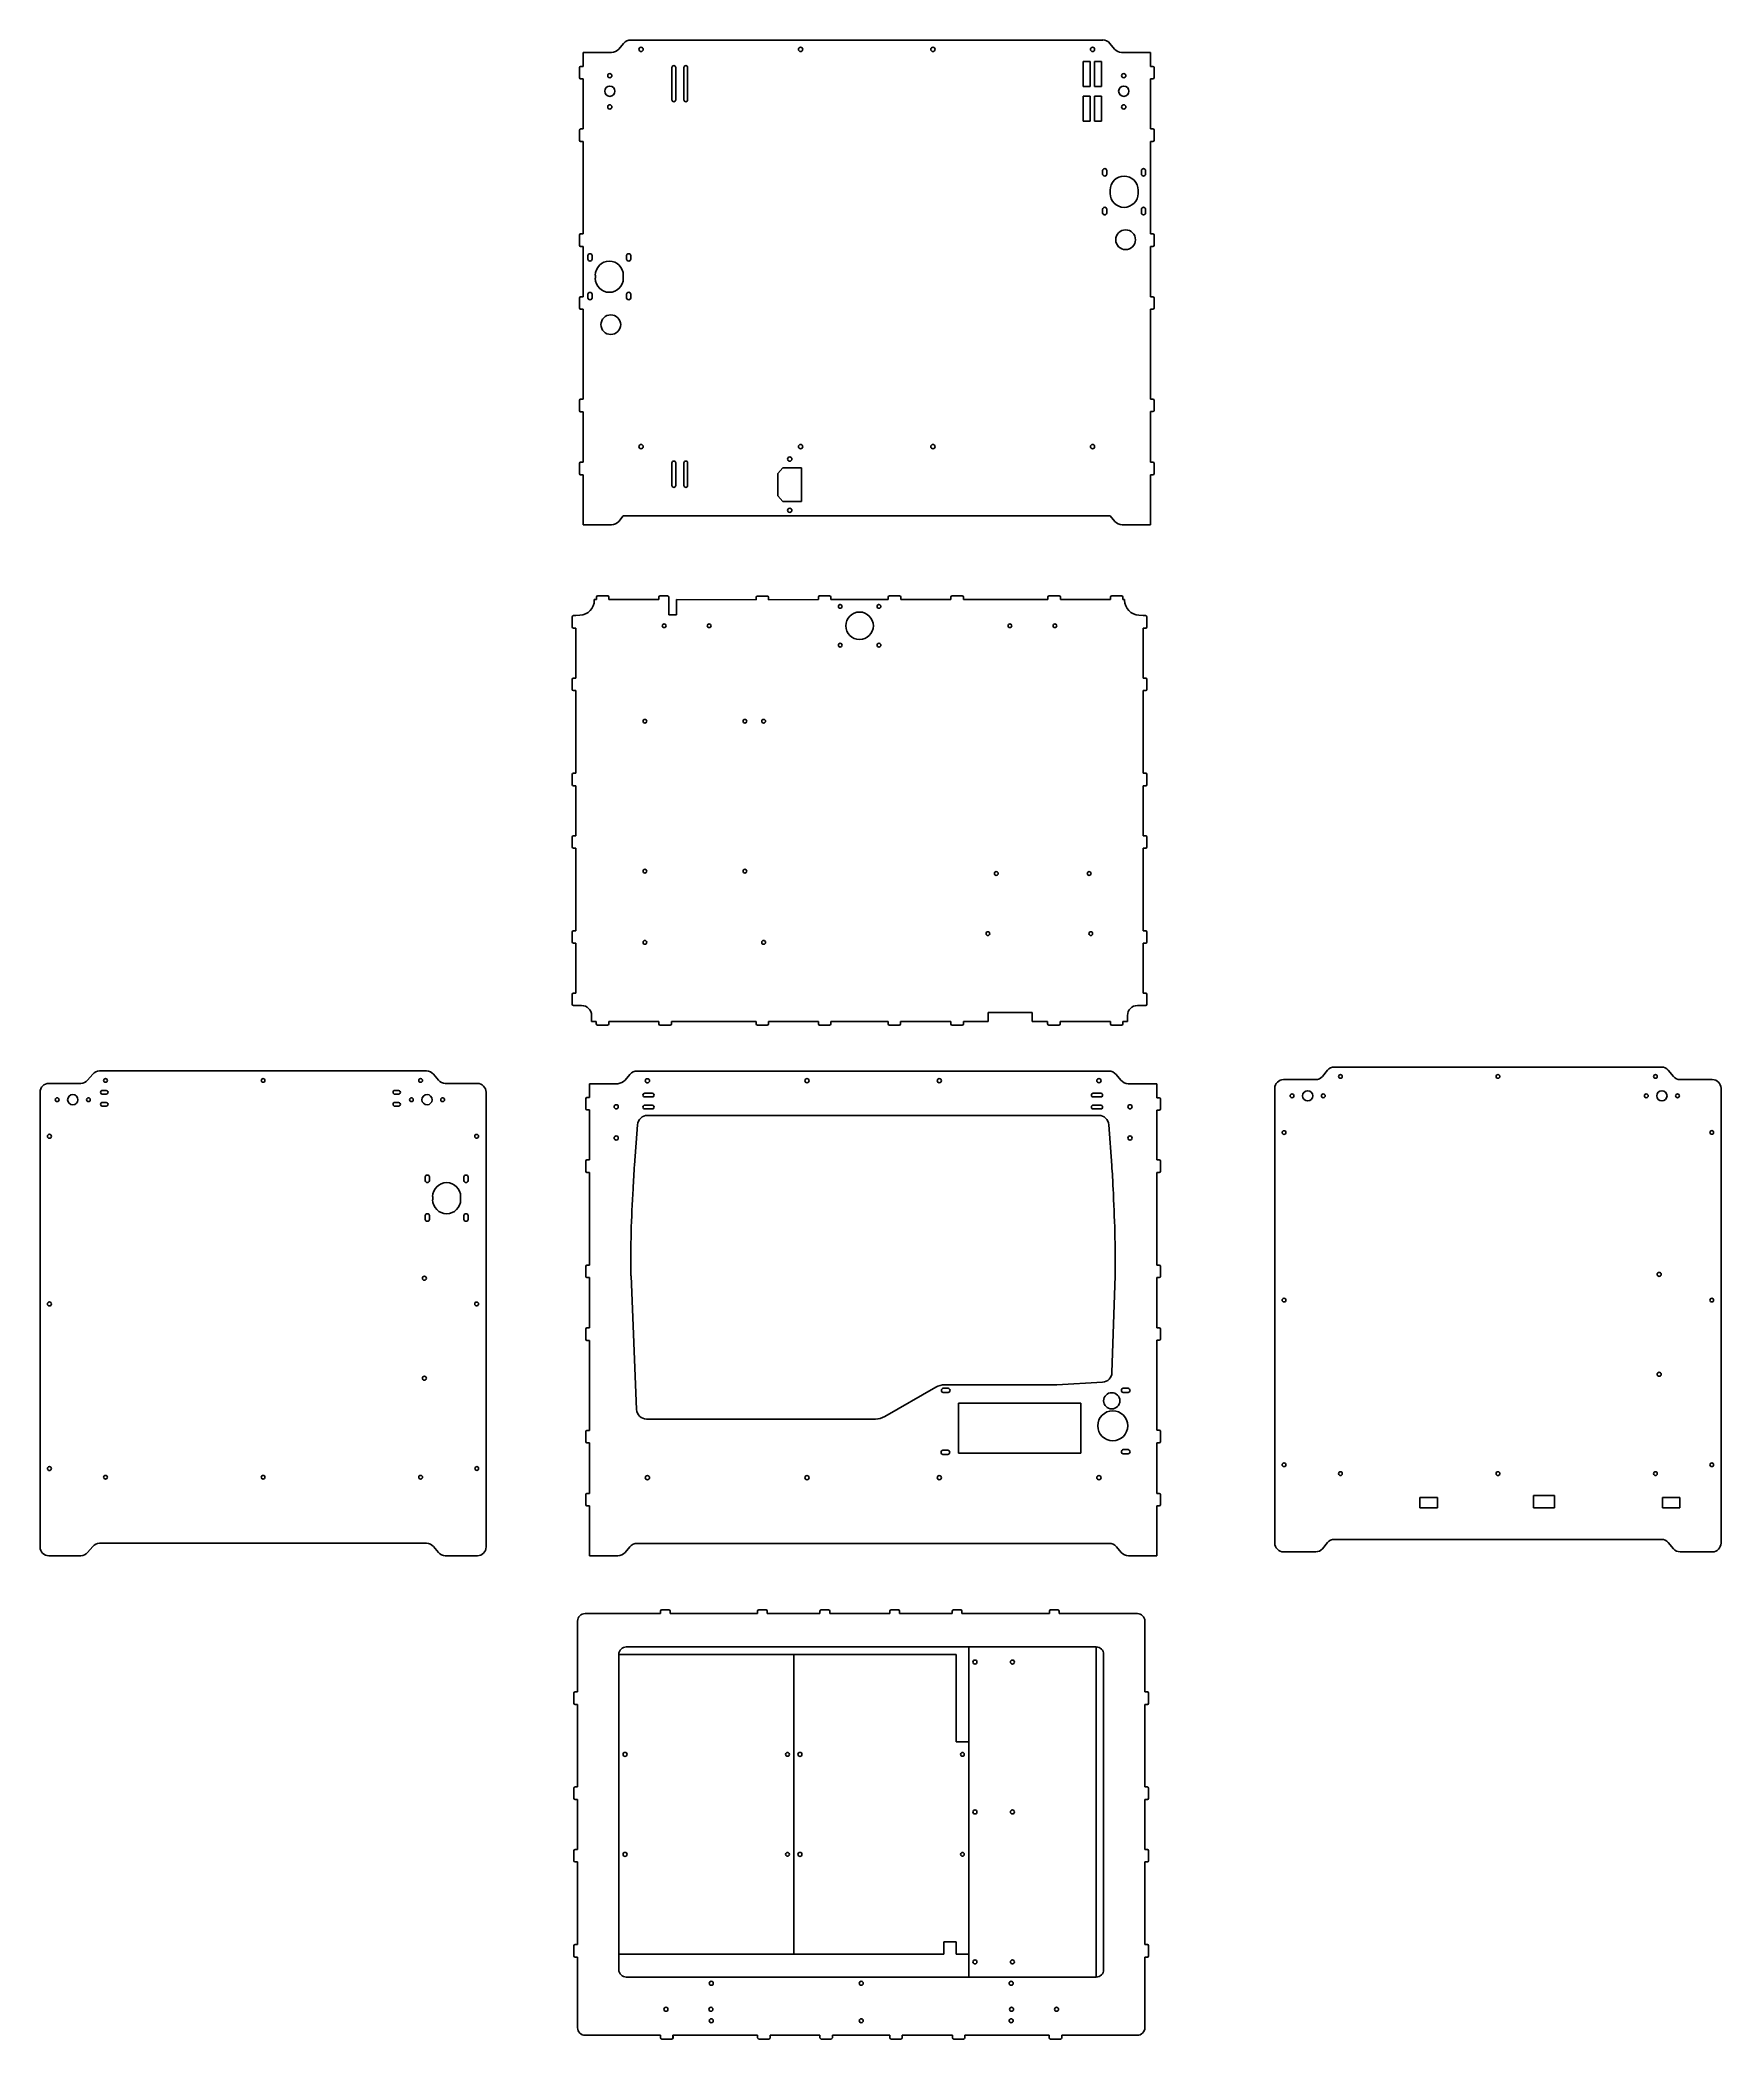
# Model space of a CAD drawing. Header units: millimetres. Extents: x 2082 to 3427, y 324 to 1924.
import ezdxf

# ---------------------------------------------------------------- set-up
doc = ezdxf.new("R2010")
doc.units = ezdxf.units.MM
doc.layers.add('CUTS', color=1, linetype='Continuous')

msp = doc.modelspace()

# ---------------------------------------------------------------- linework, layer by layer
at = {"color": 1}
for p, q in [((2554.8, 1923.5), (2932.5, 1923.5)), ((2516.6, 1902.4), (2516.6, 1913.5)), ((2539.3, 1913.5), (2516.6, 1913.5)), ((2947.6, 1913.6), (2970.6, 1913.6)), ((2970.6, 1913.6), (2970.6, 1902.4)), ((2516.6, 1852.3), (2516.6, 1892.4)), ((2970.6, 1892.4), (2970.6, 1852.4)), ((2516.6, 1842.3), (2516.6, 1768.3)), ((2970.6, 1842.4), (2970.6, 1768.3)), ((2938.5, 1803.3), (2938.5, 1800.8)), ((2960.8, 1803.3), (2960.8, 1800.8)), ((2516.6, 1718), (2516.6, 1758.3)), ((2970.6, 1758.3), (2970.6, 1718)), ((2526.5, 1735.3), (2526.5, 1732.8)), ((2548.8, 1735.3), (2548.8, 1732.8)), ((2516.6, 1636), (2516.6, 1708.1)), ((2970.6, 1708.1), (2970.6, 1636.1)), ((2516.6, 1585.6), (2516.6, 1626)), ((2970.6, 1626.1), (2970.6, 1585.6)), ((2516.6, 1575.6), (2516.6, 1535.5)), ((2970.6, 1575.6), (2970.6, 1535.5)), ((2938.4, 1542.8), (2548.7, 1542.8)), ((2539.3, 1535.5), (2516.6, 1535.5)), ((2948, 1535.5), (2970.6, 1535.5)), ((2704.9, 1475.6), (2665.1, 1475.5)), ((2811, 1475.6), (2770.8, 1475.6)), ((2510.9, 1150.8), (2515.4, 1150.8)), ((2704.9, 1138), (2665, 1138.1)), ((2554.1, 1095.5), (2550.2, 1091)), ((3077.2, 1091.5), (3102.9, 1091.5)), ((3379.7, 1101.5), (3117.8, 1101.5)), ((3394.6, 1091.5), (3420.3, 1091.5)), ((2521.7, 1017.2), (2521.7, 943)), ((2396.3, 997.8), (2396.3, 995.3)), ((2418.6, 997.8), (2418.6, 995.3)), ((2521.7, 933), (2521.7, 892.7)), ((2975.7, 933), (2975.7, 892.7)), ((2521.7, 882.7), (2521.7, 810.7)), ((3186.3, 748.6), (3186.3, 757.1)), ((3186.3, 757.1), (3200.3, 757.1)), ((3200.3, 757.1), (3200.3, 748.6)), ((3380.4, 748.6), (3380.4, 757.1)), ((3380.4, 757.1), (3394.4, 757.1)), ((3394.4, 757.1), (3394.4, 748.6)), ((3200.3, 748.6), (3186.3, 748.6)), ((3394.4, 748.6), (3380.4, 748.6)), ((2391.4, 720.4), (2129.6, 720.4)), ((2937.6, 720.2), (2559.9, 720.2)), ((3117.8, 723.5), (3379.7, 723.5)), ((2544.4, 710.2), (2521.7, 710.2)), ((2953.1, 710.2), (2975.7, 710.2)), ((3077.2, 713.5), (3102.9, 713.5)), ((3394.6, 713.5), (3420.3, 713.5))]:
    msp.add_line(p, q, dxfattribs=at)
for centre in [(2538, 1882.5), (2949.3, 1882.5), (2108.2, 1075.4), (2391.7, 1075.4), (3096.5, 1078.5), (3380, 1078.5)]:
    msp.add_circle(centre, 4.1, dxfattribs=at)
for centre, radius, start, end in [((2515.4, 1142.8), 8, 0, 90), ((2131.9, 1081.3), 1.5, 90.102, 269.898), ((2131.9, 1071.7), 1.5, 90.102, 269.898), ((2134.9, 1081.3), 1.5, 269.8917, 90.1083), ((2134.9, 1071.7), 1.5, 269.8917, 90.1083), ((2366, 1081.3), 1.5, 90.102, 269.898), ((2366, 1071.7), 1.5, 90.102, 269.898), ((2369, 1081.3), 1.5, 269.8917, 90.1083), ((2369, 1071.7), 1.5, 269.8917, 90.1083), ((2566, 1079.1), 1.5, 90.102, 269.898), ((2572, 1079.1), 1.5, 269.8917, 90.1083), ((2924.9, 1079.1), 1.5, 90.102, 269.898), ((2930.9, 1079.1), 1.5, 269.8917, 90.1083), ((2566, 1069.5), 1.5, 90.102, 269.898), ((2572, 1069.5), 1.5, 269.8917, 90.1083), ((2924.9, 1069.5), 1.5, 90.102, 269.898), ((2930.9, 1069.5), 1.5, 269.8917, 90.1083)]:
    msp.add_arc(centre, radius, start, end, dxfattribs=at)
at = {"layer": 'CUTS', "color": 1}
for p, q in [((2916.7, 1906.4), (2922.3, 1906.4)), ((2916.7, 1906.4), (2916.7, 1886.4)), ((2922.3, 1906.4), (2922.3, 1886.4)), ((2925.9, 1906.4), (2931.5, 1906.4)), ((2925.9, 1906.4), (2925.9, 1886.4)), ((2931.5, 1906.4), (2931.5, 1886.4)), ((2513.6, 1901.4), (2513.6, 1893.4)), ((2516.6, 1902.4), (2514.6, 1902.4)), ((2514.6, 1892.4), (2516.6, 1892.4)), ((2972.6, 1902.4), (2970.6, 1902.4)), ((2970.6, 1892.4), (2972.6, 1892.4)), ((2973.6, 1893.4), (2973.6, 1901.4)), ((2916.7, 1886.4), (2922.3, 1886.4)), ((2916.7, 1878.6), (2922.3, 1878.6)), ((2916.7, 1878.6), (2916.7, 1858.6)), ((2922.3, 1878.6), (2922.3, 1858.6)), ((2925.9, 1886.4), (2931.5, 1886.4)), ((2925.9, 1878.6), (2925.9, 1858.6)), ((2925.9, 1878.6), (2931.5, 1878.6)), ((2931.5, 1878.6), (2931.5, 1858.6)), ((2916.7, 1858.6), (2922.3, 1858.6)), ((2925.9, 1858.6), (2931.5, 1858.6)), ((2513.6, 1851.3), (2513.6, 1843.3)), ((2516.6, 1852.3), (2514.6, 1852.3)), ((2514.6, 1842.3), (2516.6, 1842.3)), ((2972.6, 1852.4), (2970.6, 1852.4)), ((2970.6, 1842.4), (2972.6, 1842.4)), ((2973.6, 1843.4), (2973.6, 1851.4)), ((2513.6, 1767.3), (2513.6, 1759.3)), ((2516.6, 1768.3), (2514.6, 1768.3)), ((2972.6, 1768.3), (2970.6, 1768.3)), ((2973.6, 1759.3), (2973.6, 1767.3)), ((2514.6, 1758.3), (2516.6, 1758.3)), ((2970.6, 1758.3), (2972.6, 1758.3)), ((2513.6, 1717), (2513.6, 1709.1)), ((2516.6, 1718), (2514.6, 1718)), ((2972.6, 1718), (2970.6, 1718)), ((2973.6, 1709.1), (2973.6, 1717)), ((2514.6, 1708.1), (2516.6, 1708.1)), ((2970.6, 1708.1), (2972.6, 1708.1)), ((2513.6, 1635), (2513.6, 1627)), ((2516.6, 1636), (2514.6, 1636)), ((2972.6, 1636.1), (2970.6, 1636.1)), ((2973.6, 1627.1), (2973.6, 1635.1)), ((2514.6, 1626), (2516.6, 1626)), ((2970.6, 1626.1), (2972.6, 1626.1)), ((2513.6, 1584.6), (2513.6, 1576.6)), ((2516.6, 1585.6), (2514.6, 1585.6)), ((2972.6, 1585.6), (2970.6, 1585.6)), ((2973.6, 1576.6), (2973.6, 1584.6)), ((2514.6, 1575.6), (2516.6, 1575.6)), ((2676.5, 1581.1), (2672.5, 1576.6)), ((2672.5, 1558.6), (2672.5, 1576.6)), ((2691.5, 1581.1), (2676.5, 1581.1)), ((2691.5, 1581.1), (2691.5, 1554.1)), ((2970.6, 1575.6), (2972.6, 1575.6)), ((2676.5, 1554.1), (2672.5, 1558.6)), ((2691.5, 1554.1), (2676.5, 1554.1)), ((2527.3, 1475.6), (2525.6, 1475.6)), ((2525.6, 1475.6), (2525.6, 1475.1)), ((2527.3, 1477.6), (2527.3, 1475.6)), ((2536.3, 1478.6), (2528.3, 1478.6)), ((2537.3, 1475.6), (2537.3, 1477.6)), ((2537.3, 1475.6), (2577.3, 1475.6)), ((2577.3, 1477.6), (2577.3, 1475.6)), ((2584.2, 1478.6), (2578.3, 1478.6)), ((2585.1, 1475.6), (2585.1, 1477.6)), ((2585.1, 1475.6), (2585.1, 1463.5)), ((2591.4, 1463.5), (2591.4, 1475.6)), ((2591.4, 1475.6), (2655.1, 1475.5)), ((2655.1, 1477.5), (2655.1, 1475.5)), ((2664.1, 1478.5), (2656.1, 1478.5)), ((2665.1, 1475.5), (2665.1, 1477.5)), ((2704.9, 1477.6), (2704.9, 1475.6)), ((2713.9, 1478.6), (2705.9, 1478.6)), ((2714.9, 1475.6), (2714.9, 1477.6)), ((2714.9, 1475.6), (2760.8, 1475.6)), ((2760.8, 1477.6), (2760.8, 1475.6)), ((2769.8, 1478.6), (2761.8, 1478.6)), ((2770.8, 1475.6), (2770.8, 1477.6)), ((2811, 1477.6), (2811, 1475.6)), ((2820, 1478.6), (2812, 1478.6)), ((2821, 1475.6), (2821, 1477.6)), ((2821, 1475.6), (2888.6, 1475.6)), ((2888.6, 1477.6), (2888.6, 1475.6)), ((2897.6, 1478.6), (2889.6, 1478.6)), ((2898.6, 1475.6), (2898.6, 1477.6)), ((2898.6, 1475.6), (2938.7, 1475.6)), ((2938.7, 1477.6), (2938.7, 1475.6)), ((2947.6, 1478.6), (2939.7, 1478.6)), ((2948.6, 1475.6), (2948.6, 1477.6)), ((2948.6, 1475.6), (2950, 1475.6)), ((2950, 1475.1), (2950, 1475.6)), ((2507.9, 1461.8), (2507.9, 1453.8)), ((2510.9, 1462.8), (2508.9, 1462.8)), ((2510.9, 1462.8), (2514.1, 1463.1)), ((2585.1, 1463.5), (2591.4, 1463.5)), ((2964.9, 1462.8), (2961.5, 1463.1)), ((2966.9, 1462.8), (2964.9, 1462.8)), ((2967.9, 1453.8), (2967.9, 1461.8)), ((2508.9, 1452.8), (2510.9, 1452.8)), ((2510.9, 1412.8), (2510.9, 1452.8)), ((2964.9, 1452.8), (2966.9, 1452.8)), ((2964.9, 1452.8), (2964.9, 1412.8)), ((2507.9, 1411.8), (2507.9, 1403.8)), ((2510.9, 1412.8), (2508.9, 1412.8)), ((2966.9, 1412.8), (2964.9, 1412.8)), ((2967.9, 1403.8), (2967.9, 1411.8)), ((2508.9, 1402.8), (2510.9, 1402.8)), ((2510.9, 1336.7), (2510.9, 1402.8)), ((2964.9, 1402.8), (2966.9, 1402.8)), ((2964.9, 1336.7), (2964.9, 1402.8)), ((2507.9, 1335.7), (2507.9, 1327.7)), ((2510.9, 1336.7), (2508.9, 1336.7)), ((2966.9, 1336.7), (2964.9, 1336.7)), ((2967.9, 1327.7), (2967.9, 1335.7)), ((2508.9, 1326.7), (2510.9, 1326.7)), ((2510.9, 1286.7), (2510.9, 1326.7)), ((2964.9, 1326.7), (2966.9, 1326.7)), ((2964.9, 1286.7), (2964.9, 1326.7)), ((2507.9, 1285.7), (2507.9, 1277.7)), ((2510.9, 1286.7), (2508.9, 1286.7)), ((2966.9, 1286.7), (2964.9, 1286.7)), ((2967.9, 1277.7), (2967.9, 1285.7)), ((2508.9, 1276.7), (2510.9, 1276.7)), ((2510.9, 1210.6), (2510.9, 1276.7)), ((2964.9, 1276.7), (2966.9, 1276.7)), ((2964.9, 1276.7), (2964.9, 1210.6)), ((2507.9, 1209.6), (2507.9, 1201.7)), ((2510.9, 1210.6), (2508.9, 1210.6)), ((2508.9, 1200.7), (2510.9, 1200.7)), ((2510.9, 1160.7), (2510.9, 1200.7)), ((2966.9, 1210.6), (2964.9, 1210.6)), ((2964.9, 1200.6), (2966.9, 1200.6)), ((2964.9, 1160.7), (2964.9, 1200.6)), ((2967.9, 1201.6), (2967.9, 1209.6)), ((2507.9, 1159.7), (2507.9, 1151.8)), ((2510.9, 1160.7), (2508.9, 1160.7)), ((2966.9, 1160.7), (2964.9, 1160.7)), ((2967.9, 1151.8), (2967.9, 1159.7)), ((2508.9, 1150.8), (2510.9, 1150.8)), ((2523.4, 1138), (2523.4, 1142.8)), ((2527.2, 1138), (2523.4, 1138)), ((2527.2, 1138), (2527.2, 1136)), ((2537.2, 1136), (2537.2, 1138)), ((2537.2, 1138), (2577.3, 1138)), ((2577.3, 1138), (2577.3, 1136)), ((2587.3, 1138), (2655.1, 1138.1)), ((2587.3, 1136), (2587.3, 1138)), ((2655.1, 1138.1), (2655.1, 1136.1)), ((2665, 1136.1), (2665, 1138.1)), ((2704.9, 1138), (2704.9, 1136)), ((2714.9, 1136), (2714.9, 1138)), ((2714.9, 1138), (2760.8, 1138)), ((2760.8, 1138), (2760.8, 1136)), ((2770.7, 1136), (2770.7, 1138)), ((2770.7, 1138), (2811, 1138)), ((2811, 1138), (2811, 1136)), ((2821, 1138), (2840.9, 1138.1)), ((2821, 1136), (2821, 1138)), ((2840.9, 1138.1), (2840.9, 1145.1)), ((2840.9, 1145.1), (2875.9, 1145.1)), ((2875.9, 1145.1), (2875.9, 1138)), ((2875.9, 1138), (2888.4, 1138)), ((2888.4, 1138), (2888.4, 1136)), ((2898.4, 1136), (2898.4, 1138)), ((2898.4, 1138), (2938.7, 1138)), ((2938.7, 1138), (2938.7, 1136)), ((2948.6, 1138), (2952.3, 1138.1)), ((2948.6, 1136), (2948.6, 1138)), ((2952.3, 1142.8), (2952.3, 1138.1)), ((2964.9, 1150.8), (2960.3, 1150.8)), ((2964.9, 1150.8), (2966.9, 1150.8)), ((2528.2, 1135), (2536.2, 1135)), ((2578.3, 1135), (2586.3, 1135)), ((2656.1, 1135.1), (2664, 1135.1)), ((2705.9, 1135), (2713.9, 1135)), ((2761.8, 1135), (2769.7, 1135)), ((2812, 1135), (2820, 1135)), ((2889.4, 1135), (2897.4, 1135)), ((2939.7, 1135), (2947.6, 1135)), ((2114.7, 1088.4), (2089, 1088.4)), ((2124.2, 1095.9), (2120, 1090.9)), ((2391.4, 1098.4), (2129.6, 1098.4)), ((2401, 1090.9), (2396.8, 1095.9)), ((2432, 1088.4), (2406.3, 1088.4)), ((2521.7, 1088.2), (2544.4, 1088.2)), ((2521.7, 1088.2), (2521.7, 1077.1)), ((2952.9, 1088.2), (2975.7, 1088.2)), ((2975.7, 1088.2), (2975.7, 1077)), ((3112.5, 1099), (3108.3, 1094)), ((3389.2, 1094), (3385, 1099)), ((2082, 1081.4), (2082, 717.4)), ((2439, 717.4), (2439, 1081.4)), ((2518.7, 1076.1), (2518.7, 1068.2)), ((2521.7, 1077.1), (2519.7, 1077.1)), ((2977.7, 1077), (2975.7, 1077)), ((2978.7, 1068), (2978.7, 1076)), ((3070.2, 1084.5), (3070.2, 720.5)), ((3427.3, 720.5), (3427.3, 1084.5)), ((2519.7, 1067.2), (2521.7, 1067.2)), ((2521.7, 1067.2), (2521.7, 1027.2)), ((2975.7, 1067), (2977.7, 1067)), ((2975.7, 1067), (2975.7, 1027.2)), ((2518.7, 1026.2), (2518.7, 1018.2)), ((2521.7, 1027.2), (2519.7, 1027.2)), ((2977.7, 1027.2), (2975.7, 1027.2)), ((2978.7, 1018.2), (2978.7, 1026.2)), ((2519.7, 1017.2), (2521.7, 1017.2)), ((2975.7, 1017.2), (2977.7, 1017.2)), ((2975.7, 1017.2), (2975.7, 943)), ((2518.7, 942), (2518.7, 934)), ((2521.7, 943), (2519.7, 943)), ((2519.7, 933), (2521.7, 933)), ((2555, 934.4), (2559.4, 827.5)), ((2942.5, 934.4), (2939.9, 857.1)), ((2977.7, 943), (2975.7, 943)), ((2975.7, 933), (2977.7, 933)), ((2978.7, 934), (2978.7, 942)), ((2518.7, 891.7), (2518.7, 883.7)), ((2521.7, 892.7), (2519.7, 892.7)), ((2519.7, 882.7), (2521.7, 882.7)), ((2977.7, 892.7), (2975.7, 892.7)), ((2975.7, 882.8), (2977.7, 882.8)), ((2975.7, 882.8), (2975.7, 810.8)), ((2978.7, 883.8), (2978.7, 891.7)), ((2932.4, 849.4), (2895.7, 847.2)), ((2758.1, 821.8), (2798.9, 845.2)), ((2804.9, 844.4), (2808.8, 844.4)), ((2804.9, 841), (2808.8, 841)), ((2806.3, 847.2), (2895.7, 847.2)), ((2817, 832.6), (2915, 832.6)), ((2817, 792.6), (2817, 832.6)), ((2915, 832.6), (2915, 792.6)), ((2948.9, 844.4), (2952.8, 844.4)), ((2948.9, 841), (2952.8, 841)), ((2567.4, 819.8), (2750.6, 819.8)), ((2518.7, 809.7), (2518.7, 801.7)), ((2521.7, 810.7), (2519.7, 810.7)), ((2519.7, 800.7), (2521.7, 800.7)), ((2521.7, 800.7), (2521.7, 760.3)), ((2977.7, 810.8), (2975.7, 810.8)), ((2975.7, 800.8), (2977.7, 800.8)), ((2975.7, 800.8), (2975.7, 760.3)), ((2978.7, 801.8), (2978.7, 809.8)), ((2804.6, 794.9), (2808.5, 794.9)), ((2804.6, 791.5), (2808.5, 791.5)), ((2915, 792.6), (2817, 792.6)), ((2948.8, 795.3), (2952.8, 795.3)), ((2948.8, 791.9), (2952.8, 791.9)), ((2518.7, 759.3), (2518.7, 751.3)), ((2521.7, 760.3), (2519.7, 760.3)), ((2977.7, 760.3), (2975.7, 760.3)), ((2978.7, 751.3), (2978.7, 759.3)), ((3294.1, 758.6), (3277.1, 758.6)), ((3277.1, 758.6), (3277.1, 748.6)), ((3294.1, 748.6), (3294.1, 758.6)), ((2519.7, 750.3), (2521.7, 750.3)), ((2521.7, 750.3), (2521.7, 710.2)), ((2975.7, 750.3), (2977.7, 750.3)), ((2975.7, 750.3), (2975.7, 710.2)), ((3277.1, 748.6), (3294.1, 748.6)), ((3108.3, 716), (3112.5, 721)), ((3385, 721), (3389.2, 716)), ((2089, 710.4), (2114.7, 710.4)), ((2120, 712.9), (2124.2, 717.9)), ((2396.8, 717.9), (2401, 712.9)), ((2406.3, 710.4), (2432, 710.4)), ((2545.2, 506.1), (2545.2, 513.3)), ((2545.2, 506.1), (2545.2, 513.3))]:
    msp.add_line(p, q, dxfattribs=at)
at = {"layer": 'CUTS'}
for p, q in [((2512.2, 658.1), (2512.2, 601.4)), ((2578.5, 664.1), (2518.2, 664.1)), ((2578.5, 666.1), (2578.5, 664.1)), ((2585.5, 667.1), (2579.5, 667.1)), ((2586.3, 664.1), (2586.3, 666.1)), ((2586.3, 664.1), (2656.2, 664.1)), ((2656.2, 666.1), (2656.2, 664.1)), ((2663.2, 667.1), (2657.2, 667.1)), ((2664, 664.1), (2664, 666.1)), ((2664, 664.1), (2706.2, 664.1)), ((2706.2, 666.1), (2706.2, 664.1)), ((2713.1, 667.1), (2707.2, 667.1)), ((2714, 664.1), (2714, 666.1)), ((2714, 664.1), (2762.1, 664.1)), ((2762.1, 666.1), (2762.1, 664.1)), ((2769, 667.1), (2763.1, 667.1)), ((2769.9, 664.1), (2769.9, 666.1)), ((2769.9, 664.1), (2812.1, 664.1)), ((2812.1, 666.1), (2812.1, 664.1)), ((2819, 667.1), (2813.1, 667.1)), ((2819.8, 664.1), (2819.8, 666.1)), ((2819.8, 664.1), (2889.8, 664.1)), ((2889.8, 666.1), (2889.8, 664.1)), ((2896.7, 667.1), (2890.8, 667.1)), ((2897.5, 664.1), (2897.5, 666.1)), ((2897.5, 664.1), (2960.2, 664.1)), ((2966.2, 601.4), (2966.2, 658.1)), ((2545.2, 631.4), (2545.2, 379.2)), ((2545.2, 631.4), (2685.2, 631.4)), ((2551.2, 637.4), (2927.2, 637.4)), ((2685.2, 631.4), (2815.2, 631.4)), ((2685.2, 631.4), (2685.2, 391.4)), ((2815.2, 561.4), (2815.2, 631.4)), ((2825.2, 637.4), (2825.2, 373.2)), ((2927.2, 637.4), (2927.2, 373.2)), ((2933.2, 631.4), (2933.2, 379.2)), ((2509.2, 600.4), (2509.2, 592.4)), ((2512.2, 601.4), (2510.2, 601.4)), ((2968.2, 601.4), (2966.2, 601.4)), ((2969.2, 592.4), (2969.2, 600.4)), ((2510.2, 591.4), (2512.2, 591.4)), ((2512.2, 591.4), (2512.2, 525.3)), ((2966.2, 591.4), (2968.2, 591.4)), ((2966.2, 525.3), (2966.2, 591.4)), ((2825.2, 561.4), (2815.2, 561.4)), ((2509.2, 524.3), (2509.2, 516.3)), ((2512.2, 525.3), (2510.2, 525.3)), ((2510.2, 515.3), (2512.2, 515.3)), ((2512.2, 515.3), (2512.2, 475.3)), ((2968.2, 525.3), (2966.2, 525.3)), ((2966.2, 515.3), (2968.2, 515.3)), ((2966.2, 475.3), (2966.2, 515.3)), ((2969.2, 516.3), (2969.2, 524.3)), ((2509.2, 474.3), (2509.2, 466.3)), ((2512.2, 475.3), (2510.2, 475.3)), ((2510.2, 465.3), (2512.2, 465.3)), ((2512.2, 465.3), (2512.2, 399.2)), ((2968.2, 475.3), (2966.2, 475.3)), ((2966.2, 465.3), (2968.2, 465.3)), ((2966.2, 399.2), (2966.2, 465.3)), ((2969.2, 466.3), (2969.2, 474.3)), ((2815.2, 401.4), (2805.2, 401.4)), ((2805.2, 401.4), (2805.2, 391.4)), ((2815.2, 391.4), (2815.2, 401.4)), ((2509.2, 398.2), (2509.2, 390.2)), ((2512.2, 399.2), (2510.2, 399.2)), ((2510.2, 389.2), (2512.2, 389.2)), ((2512.2, 389.2), (2512.2, 332.6)), ((2685.2, 391.4), (2545.2, 391.4)), ((2805.2, 391.4), (2685.2, 391.4)), ((2815.2, 391.4), (2825.2, 391.4)), ((2968.2, 399.2), (2966.2, 399.2)), ((2966.2, 389.2), (2968.2, 389.2)), ((2966.2, 389.2), (2966.2, 332.6)), ((2969.2, 390.2), (2969.2, 398.2)), ((2551.2, 373.2), (2927.2, 373.2)), ((2578.5, 326.6), (2518.2, 326.6)), ((2578.5, 326.6), (2578.5, 324.6)), ((2578.6, 326.6), (2578.6, 324.6)), ((2579.5, 323.6), (2587.5, 323.6)), ((2579.6, 323.6), (2587.6, 323.6)), ((2588.5, 324.6), (2588.5, 326.6)), ((2588.5, 326.6), (2656.3, 326.6)), ((2588.6, 324.6), (2588.6, 326.6)), ((2656.3, 326.6), (2656.3, 324.6)), ((2657.3, 323.6), (2665.3, 323.6)), ((2666.3, 324.6), (2666.3, 326.6)), ((2666.3, 326.6), (2706.2, 326.6)), ((2706.2, 326.6), (2706.2, 324.6)), ((2707.2, 323.6), (2715.1, 323.6)), ((2716.1, 324.6), (2716.1, 326.6)), ((2716.1, 326.6), (2762.1, 326.6)), ((2762.1, 326.6), (2762.1, 324.6)), ((2763.1, 323.6), (2771, 323.6)), ((2772, 324.6), (2772, 326.6)), ((2772, 326.6), (2812.2, 326.6)), ((2812.2, 326.6), (2812.2, 324.6)), ((2813.2, 323.6), (2821.1, 323.6)), ((2822.1, 324.6), (2822.1, 326.6)), ((2822.1, 326.6), (2889.7, 326.6)), ((2889.7, 326.6), (2889.7, 324.6)), ((2890.7, 323.6), (2898.7, 323.6)), ((2899.7, 324.6), (2899.7, 326.6)), ((2899.7, 326.6), (2960.2, 326.6))]:
    msp.add_line(p, q, dxfattribs=at)
at = {"layer": 'CUTS', "color": 1}
for points in [[(2549, 1920.8), (2545.2, 1916.3)], [(2942, 1916.2), (2938.1, 1920.8)], [(2587.7, 1901.6), (2587.7, 1875.6)], [(2590.7, 1875.6), (2590.7, 1901.6), (2590.7, 1901.6)], [(2597.3, 1901.6), (2597.3, 1875.6)], [(2600.3, 1875.6), (2600.3, 1901.6), (2600.3, 1901.6)], [(2932.4, 1816.1), (2932.4, 1819.1)], [(2935.8, 1819.1), (2935.8, 1816.1), (2935.8, 1816.1)], [(2963.4, 1816.1), (2963.4, 1819.1)], [(2966.8, 1819.1), (2966.8, 1816.1), (2966.8, 1816.1)], [(2932.4, 1785.1), (2932.4, 1788.1)], [(2935.8, 1788.1), (2935.8, 1785.1), (2935.8, 1785.1)], [(2963.4, 1785.1), (2963.4, 1788.1)], [(2966.8, 1788.1), (2966.8, 1785.1), (2966.8, 1785.1)], [(2520.4, 1748), (2520.4, 1751.1)], [(2523.8, 1751.1), (2523.8, 1748), (2523.8, 1748)], [(2551.4, 1748), (2551.4, 1751.1)], [(2554.8, 1751.1), (2554.8, 1748), (2554.8, 1748)], [(2520.4, 1717), (2520.4, 1720.1)], [(2523.8, 1720.1), (2523.8, 1717), (2523.8, 1717)], [(2551.4, 1717), (2551.4, 1720.1)], [(2554.8, 1720.1), (2554.8, 1717), (2554.8, 1717)], [(2587.7, 1585), (2587.7, 1567)], [(2590.7, 1567), (2590.7, 1585), (2590.7, 1585)], [(2597.3, 1585), (2597.3, 1567)], [(2600.3, 1567), (2600.3, 1585), (2600.3, 1585)], [(2545.1, 1538.2), (2548.7, 1542.8)], [(2938.4, 1542.8), (2942.2, 1538.2)], [(2937.4, 1098.2), (2559.9, 1098.2)], [(2947.1, 1091), (2943.2, 1095.5)], [(2134.9, 1082.8), (2131.9, 1082.8)], [(2131.9, 1079.8), (2134.9, 1079.8), (2134.9, 1079.8)], [(2134.9, 1073.2), (2131.9, 1073.2)], [(2369, 1082.8), (2366, 1082.8)], [(2366, 1079.8), (2369, 1079.8), (2369, 1079.8)], [(2369, 1073.2), (2366, 1073.2)], [(2572, 1080.6), (2566, 1080.6)], [(2566, 1077.6), (2572, 1077.6), (2572, 1077.6)], [(2930.9, 1080.6), (2924.9, 1080.6)], [(2924.9, 1077.6), (2930.9, 1077.6), (2930.9, 1077.6)], [(2131.9, 1070.2), (2134.9, 1070.2), (2134.9, 1070.2)], [(2366, 1070.2), (2369, 1070.2), (2369, 1070.2)], [(2572, 1071), (2566, 1071)], [(2566, 1068), (2572, 1068), (2572, 1068)], [(2930.9, 1071), (2924.9, 1071)], [(2924.9, 1068), (2930.9, 1068), (2930.9, 1068)], [(2390.2, 1010.6), (2390.2, 1013.6)], [(2393.6, 1013.6), (2393.6, 1010.6), (2393.6, 1010.6)], [(2421.2, 1010.6), (2421.2, 1013.6)], [(2424.6, 1013.6), (2424.6, 1010.6), (2424.6, 1010.6)], [(2390.2, 979.6), (2390.2, 982.6)], [(2393.6, 982.6), (2393.6, 979.6), (2393.6, 979.6)], [(2421.2, 979.6), (2421.2, 982.6)], [(2424.6, 982.6), (2424.6, 979.6), (2424.6, 979.6)], [(2554.1, 717.5), (2550.2, 712.9)], [(2947.3, 712.9), (2943.4, 717.5)]]:
    msp.add_lwpolyline(points, dxfattribs=at)
msp.add_lwpolyline([(2557.8, 1023), (2560.2, 1055.4, -0.39218), (2568.2, 1062.8), (2929.3, 1062.8, -0.392174), (2937.3, 1055.4), (2939.7, 1022.7)], format="xyb", dxfattribs=at)
for centre, radius in [((2563, 1916), 1.7), ((2690.7, 1916), 1.7), ((2796.6, 1916), 1.7), ((2924.3, 1916), 1.7), ((2538, 1895), 1.7), ((2949.3, 1895), 1.7), ((2538, 1870), 1.7), ((2949.3, 1870), 1.7), ((2950.8, 1763.7), 7.89), ((2538.8, 1695.7), 7.89), ((2563, 1598.1), 1.7), ((2682, 1588.1), 1.7), ((2690.7, 1598.1), 1.7), ((2796.6, 1598.1), 1.7), ((2924.3, 1598.1), 1.7), ((2682, 1547.1), 1.7), ((2581.5, 1454.7), 1.5), ((2617.5, 1454.7), 1.5), ((2722.4, 1470.2), 1.5), ((2737.9, 1454.7), 11), ((2753.4, 1470.2), 1.5), ((2858.2, 1454.7), 1.5), ((2894.2, 1454.7), 1.5), ((2722.4, 1439.2), 1.5), ((2753.4, 1439.2), 1.5), ((2566.1, 1378.3), 1.5), ((2646.1, 1378.3), 1.5), ((2661.1, 1378.3), 1.5), ((2566.1, 1258.3), 1.5), ((2646.1, 1258.3), 1.5), ((2847.3, 1256.4), 1.5), ((2921.6, 1256.4), 1.5), ((2566.1, 1201.3), 1.5), ((2661.1, 1201.3), 1.5), ((2840.6, 1208.3), 1.5), ((2922.9, 1208.3), 1.5), ((2134.4, 1090.8), 1.5), ((2260.5, 1090.8), 1.5), ((2386.6, 1090.8), 1.5), ((2568.1, 1090.5), 1.7), ((2695.8, 1090.6), 1.7), ((2801.7, 1090.6), 1.7), ((2929.4, 1090.6), 1.7), ((3122.7, 1094), 1.5), ((3248.8, 1094), 1.5), ((3374.8, 1094), 1.5), ((2095.7, 1075.4), 1.5), ((2120.7, 1075.4), 1.5), ((2379.2, 1075.4), 1.5), ((2404.2, 1075.4), 1.5), ((3084, 1078.5), 1.5), ((3109, 1078.5), 1.5), ((3367.5, 1078.5), 1.5), ((3392.5, 1078.5), 1.5), ((2543.1, 1069.7), 1.7), ((2954.3, 1069.7), 1.7), ((2089.5, 1046.1), 1.6), ((2431.4, 1046.1), 1.5), ((2543.1, 1044.7), 1.7), ((2954.3, 1044.7), 1.7), ((3077.6, 1049.1), 1.5), ((3419.9, 1049.2), 1.5), ((2389.6, 932.5), 1.6), ((3377.8, 935.6), 1.6), ((2089.5, 911.9), 1.6), ((2431.4, 911.9), 1.5), ((3077.6, 915), 1.5), ((3419.9, 915), 1.5), ((2389.6, 852.5), 1.6), ((3377.8, 855.6), 1.6), ((2939.7, 834.4), 6.5), ((2940.5, 814.4), 12), ((3077.6, 783.2), 1.5), ((3419.9, 783.2), 1.5), ((2089.5, 780.2), 1.6), ((2134.4, 773.2), 1.5), ((2260.5, 773.2), 1.5), ((2386.6, 773.2), 1.5), ((2431.5, 780.2), 1.5), ((2568.1, 772.9), 1.7), ((2695.8, 772.9), 1.7), ((2801.7, 772.9), 1.7), ((2929.4, 772.9), 1.7), ((3122.7, 776.1), 1.5), ((3248.8, 776.1), 1.5), ((3374.8, 776.1), 1.5)]:
    msp.add_circle(centre, radius, dxfattribs=at)
at = {"layer": 'CUTS'}
for centre, radius in [((2830.2, 625.3), 1.6), ((2860.2, 625.3), 1.6), ((2550.2, 551.4), 1.6), ((2680.2, 551.4), 1.5), ((2690.2, 551.4), 1.6), ((2820.2, 551.4), 1.5), ((2830.2, 505.3), 1.6), ((2860.2, 505.3), 1.6), ((2550.2, 471.4), 1.6), ((2680.2, 471.4), 1.5), ((2690.2, 471.4), 1.6), ((2820.2, 471.4), 1.5), ((2830.2, 385.3), 1.6), ((2860.2, 385.3), 1.6), ((2619.2, 368.2), 1.6), ((2739.2, 368.2), 1.6), ((2859.2, 368.2), 1.6), ((2582.9, 347.4), 1.6), ((2618.9, 347.4), 1.6), ((2619.2, 338.2), 1.6), ((2739.2, 338.2), 1.6), ((2859.2, 338.2), 1.6), ((2859.5, 347.4), 1.6), ((2895.5, 347.4), 1.6)]:
    msp.add_circle(centre, radius, dxfattribs=at)
at = {"layer": 'CUTS', "color": 1}
for centre, radius, start, end in [((2554.8, 1915.9), 7.6, 90, 139.83), ((2932.5, 1916.3), 7.26, 38.9225, 90), ((2539.3, 1921.1), 7.6, 270, 319.9369), ((2947.6, 1920.8), 7.23, 218.8289, 270), ((2514.6, 1901.4), 1, 90, 180), ((2514.6, 1893.4), 1, 180, 270), ((2589.2, 1901.6), 1.5, 0, 180), ((2598.8, 1901.6), 1.5, 0, 180), ((2972.6, 1901.4), 1, 0, 90), ((2972.6, 1893.4), 1, 270, 0), ((2589.2, 1875.6), 1.5, 180, 0), ((2598.8, 1875.6), 1.5, 180, 0), ((2514.6, 1851.3), 1, 90, 180), ((2514.6, 1843.3), 1, 180, 270), ((2972.6, 1851.4), 1, 0, 90), ((2972.6, 1843.4), 1, 270, 0), ((2934.1, 1818.9), 1.71, 7.0364, 172.9636), ((2934.1, 1816.3), 1.71, 187.0364, 352.9636), ((2949.6, 1803.3), 11.2, 0.0083, 180.0083), ((2965.1, 1818.9), 1.71, 6.924, 173.076), ((2965.1, 1816.3), 1.71, 186.924, 353.076), ((2949.6, 1800.8), 11.2, 180, 0), ((2934.1, 1787.9), 1.71, 7.0364, 172.9636), ((2934.1, 1785.3), 1.71, 187.0364, 352.9636), ((2965.1, 1787.9), 1.71, 6.924, 173.076), ((2965.1, 1785.3), 1.71, 186.924, 353.076), ((2514.6, 1767.3), 1, 90, 180), ((2972.6, 1767.3), 1, 0, 90), ((2514.6, 1759.3), 1, 180, 270), ((2522.1, 1750.8), 1.71, 7.0364, 172.9636), ((2522.1, 1748.3), 1.71, 187.0364, 352.9636), ((2537.6, 1735.3), 11.2, 0.0083, 180.0083), ((2553.1, 1750.8), 1.71, 6.924, 173.076), ((2553.1, 1748.3), 1.71, 186.924, 353.076), ((2972.6, 1759.3), 1, 270, 0), ((2537.6, 1732.8), 11.2, 180, 0), ((2514.6, 1717), 1, 90, 180), ((2522.1, 1719.8), 1.71, 7.0364, 172.9636), ((2522.1, 1717.3), 1.71, 187.0364, 352.9636), ((2553.1, 1719.9), 1.71, 6.924, 173.076), ((2553.1, 1717.3), 1.71, 186.924, 353.076), ((2972.6, 1717), 1, 0, 90), ((2514.6, 1709.1), 1, 180, 270), ((2972.6, 1709.1), 1, 270, 0), ((2514.6, 1635), 1, 90, 180), ((2972.6, 1635.1), 1, 0, 90), ((2514.6, 1627), 1, 180, 270), ((2972.6, 1627.1), 1, 270, 0), ((2514.6, 1584.6), 1, 90, 180), ((2589.2, 1585), 1.5, 0.01, 180.01), ((2598.8, 1585), 1.5, 0, 180), ((2972.6, 1584.6), 1, 0, 90), ((2514.6, 1576.6), 1, 180, 270), ((2972.6, 1576.6), 1, 270, 0), ((2589.2, 1567), 1.5, 180, 0), ((2598.8, 1567), 1.5, 180, 180.0104), ((2598.8, 1567), 1.5, 180, 0), ((2539.3, 1543.1), 7.6, 270, 319.889), ((2948, 1543.1), 7.6, 220.1163, 270), ((2513.6, 1475.1), 12, 272.3517, 0), ((2528.3, 1477.6), 1, 90, 180), ((2536.3, 1477.6), 1, 0, 90), ((2578.3, 1477.6), 1, 90, 180), ((2584.1, 1477.6), 1, 360, 80.6872), ((2656.1, 1477.5), 1, 90, 180), ((2664.1, 1477.5), 1, 0, 90), ((2705.9, 1477.6), 1, 90, 180), ((2713.9, 1477.6), 1, 0, 90), ((2761.8, 1477.6), 1, 90, 180), ((2769.8, 1477.6), 1, 0, 90), ((2812, 1477.6), 1, 90, 180), ((2820, 1477.6), 1, 0, 90), ((2889.6, 1477.6), 1, 90, 180), ((2897.6, 1477.6), 1, 0, 90), ((2939.7, 1477.6), 1, 90, 180), ((2947.6, 1477.6), 1, 0, 90), ((2962, 1475.1), 12, 180, 267.6476), ((2508.9, 1461.8), 1, 90, 180), ((2966.9, 1461.8), 1, 0, 90), ((2508.9, 1453.8), 1, 180, 270), ((2966.9, 1453.8), 1, 270, 0), ((2508.9, 1411.8), 1, 90, 180), ((2966.9, 1411.8), 1, 0, 90), ((2508.9, 1403.8), 1, 180, 270), ((2966.9, 1403.8), 1, 270, 0), ((2508.9, 1335.7), 1, 90, 180), ((2966.9, 1335.7), 1, 0, 90), ((2508.9, 1327.7), 1, 180, 270), ((2966.9, 1327.7), 1, 270, 0), ((2508.9, 1285.7), 1, 90, 180), ((2966.9, 1285.7), 1, 0, 90), ((2508.9, 1277.7), 1, 180, 270), ((2966.9, 1277.7), 1, 270, 0), ((2508.9, 1209.6), 1, 90, 180), ((2508.9, 1201.7), 1, 180, 270), ((2966.9, 1209.6), 1, 0, 90), ((2966.9, 1201.6), 1, 270, 0), ((2508.9, 1159.7), 1, 90, 180), ((2966.9, 1159.7), 1, 0, 90), ((2508.9, 1151.8), 1, 180, 270), ((2528.2, 1136), 1, 180, 270), ((2536.2, 1136), 1, 270, 0), ((2578.3, 1136), 1, 180, 270), ((2586.3, 1136), 1, 270, 0), ((2656.1, 1136.1), 1, 180, 270), ((2664, 1136.1), 1, 270, 0), ((2705.9, 1136), 1, 180, 270), ((2713.9, 1136), 1, 270, 0), ((2761.8, 1136), 1, 180, 270), ((2769.7, 1136), 1, 270, 0), ((2812, 1136), 1, 180, 270), ((2820, 1136), 1, 270, 0), ((2889.4, 1136), 1, 180, 270), ((2897.4, 1136), 1, 270, 0), ((2939.7, 1136), 1, 180, 270), ((2947.6, 1136), 1, 270, 0), ((2960.3, 1142.8), 8, 90, 180), ((2966.9, 1151.8), 1, 270, 0), ((2089, 1081.4), 7, 90, 180), ((2114.7, 1095.4), 7, 270, 320.0174), ((2129.6, 1091.4), 7, 90, 140.0174), ((2391.4, 1091.4), 7, 39.9877, 90), ((2406.3, 1095.4), 7, 219.9877, 270), ((2432, 1081.4), 7, 359.9994, 90), ((2543, 1099), 10.9, 277.79, 312.0936), ((2559.6, 1091.4), 6.89, 87.2072, 142.6761), ((2937.8, 1091.6), 6.63, 36.1334, 93.9534), ((2953.3, 1096.7), 8.5, 222.9011, 267.2126), ((3077.2, 1084.5), 7, 90, 180), ((3102.9, 1098.5), 7, 270, 320.0174), ((3117.8, 1094.5), 7, 90, 140.0174), ((3379.7, 1094.5), 7, 39.9877, 90), ((3379.7, 1094.5), 7, 39.9877, 90), ((3394.6, 1098.5), 7, 219.9877, 270), ((3420.3, 1084.5), 7, 0, 90), ((2519.7, 1076.1), 1, 90, 180), ((2977.7, 1076), 1, 0, 90), ((2519.7, 1068.2), 1, 180, 270), ((2977.7, 1068), 1, 270, 0), ((2519.7, 1026.2), 1, 90, 180), ((2977.7, 1026.2), 1, 0, 90), ((2391.9, 1013.4), 1.71, 7.0364, 172.9636), ((2391.9, 1010.8), 1.71, 187.0364, 352.9636), ((2407.4, 997.8), 11.2, 0.0083, 180.0083), ((2422.9, 1013.4), 1.71, 6.924, 173.076), ((2422.9, 1010.8), 1.71, 186.924, 353.076), ((2519.7, 1018.2), 1, 180, 270), ((2694.9, 1002.7), 138.2, 175.4944, 179.4159), ((2678.2, 1010.2), 121.1, 173.8933, 178.3694), ((2681.3, 1001.3), 259.3, 2.6958, 4.7513), ((2588.2, 994), 352.7, 1.6452, 3.1574), ((2977.7, 1018.2), 1, 270, 0), ((2407.4, 995.3), 11.2, 180, 0), ((3425.7, 947.7), 870.9, 176.2835, 180.8745), ((1876.1, 942.8), 1066.4, 359.5491, 3.2981), ((2391.9, 982.4), 1.71, 7.0364, 172.9636), ((2391.9, 979.8), 1.71, 187.0364, 352.9636), ((2422.9, 982.4), 1.71, 6.924, 173.076), ((2422.9, 979.8), 1.71, 186.924, 353.076), ((2519.7, 942), 1, 90, 180), ((2519.7, 934), 1, 180, 270), ((2977.7, 942), 1, 0, 90), ((2977.7, 934), 1, 270, 0), ((2519.7, 891.7), 1, 90, 180), ((2519.7, 883.7), 1, 180, 270), ((2977.7, 891.7), 1, 0, 90), ((2977.7, 883.8), 1, 270, 0), ((2931.9, 857.3), 8, 273.4227, 358.103), ((2806.3, 832.2), 15, 90, 119.8453), ((2805.1, 842.7), 1.71, 96.924, 263.076), ((2808.6, 842.7), 1.71, 276.924, 83.076), ((2949.1, 842.7), 1.71, 96.2244, 263.1253), ((2952.6, 842.7), 1.71, 276.9506, 82.3992), ((2567.4, 827.8), 8, 182.3726, 270), ((2750.6, 834.8), 15, 270, 299.8453), ((2519.7, 809.7), 1, 90, 180), ((2519.7, 801.7), 1, 180, 270), ((2977.7, 809.8), 1, 0, 90), ((2977.7, 801.8), 1, 270, 0), ((2804.8, 793.2), 1.71, 96.924, 263.076), ((2808.3, 793.2), 1.71, 276.924, 83.076), ((2949.1, 793.6), 1.71, 96.924, 263.076), ((2952.6, 793.6), 1.71, 276.924, 83.076), ((2519.7, 759.3), 1, 90, 180), ((2977.7, 759.3), 1, 0, 90), ((2519.7, 751.3), 1, 180, 270), ((2977.7, 751.3), 1, 270, 0), ((2129.6, 713.4), 7, 90, 140.0192), ((2391.4, 713.4), 7, 39.9782, 90), ((2559.5, 713.3), 6.89, 87.2072, 142.6761), ((2938.1, 713.6), 6.63, 36.1334, 93.9534), ((3077.2, 720.5), 7, 180, 270), ((3117.8, 716.5), 7, 90, 140.0192), ((3379.7, 716.5), 7, 39.9782, 90), ((3420.3, 720.5), 7, 270, 359.9994), ((2089, 717.4), 7, 180, 270), ((2114.7, 717.4), 7, 270, 320.0192), ((2406.3, 717.4), 7, 219.9782, 270), ((2432, 717.4), 7, 270, 359.9994), ((2542.9, 721), 10.9, 277.79, 312.0936), ((2953.5, 718.7), 8.5, 222.9011, 267.2126), ((3102.9, 720.5), 7, 270, 320.0192), ((3394.6, 720.5), 7, 219.9782, 270), ((2518.2, 658.1), 6, 90.0073, 180.0006), ((2960.2, 658.1), 6, 0, 89.9995), ((2518.2, 332.6), 6, 180.0074, 270), ((2960.2, 332.6), 6, 270, 359.9983)]:
    msp.add_arc(centre, radius, start, end, dxfattribs=at)
at = {"layer": 'CUTS'}
for centre, radius, start, end in [((2579.5, 666.1), 1, 90, 180), ((2585.3, 666.1), 1, 0, 90), ((2657.2, 666.1), 1, 90, 180), ((2663, 666.1), 1, 0, 90), ((2707.2, 666.1), 1, 90, 180), ((2713, 666.1), 1, 0, 90), ((2763.1, 666.1), 1, 90, 180), ((2768.9, 666.1), 1, 0, 90), ((2813.1, 666.1), 1, 90, 180), ((2818.8, 666.1), 1, 0, 90), ((2890.8, 666.1), 1, 90, 180), ((2896.5, 666.1), 1, 0, 90), ((2551.2, 631.4), 6, 89.9997, 180), ((2927.2, 631.4), 6, 359.9998, 89.9997), ((2510.2, 600.4), 1, 90, 180), ((2510.2, 592.4), 1, 180, 270), ((2968.2, 600.4), 1, 0, 90), ((2968.2, 592.4), 1, 270, 0), ((2510.2, 524.3), 1, 90, 180), ((2510.2, 516.3), 1, 180, 270), ((2968.2, 524.3), 1, 0, 90), ((2968.2, 516.3), 1, 270, 0), ((2510.2, 474.3), 1, 90, 180), ((2510.2, 466.3), 1, 180, 270), ((2968.2, 474.3), 1, 0, 90), ((2968.2, 466.3), 1, 270, 0), ((2510.2, 398.2), 1, 90, 180), ((2510.2, 390.2), 1, 180, 270), ((2968.2, 398.2), 1, 0, 90), ((2968.2, 390.2), 1, 270, 0), ((2551.2, 379.2), 6, 180, 270.0006), ((2927.2, 379.2), 6, 270.0006, 359.9998), ((2579.5, 324.6), 1, 180, 270), ((2579.6, 324.6), 1, 180, 270), ((2587.5, 324.6), 1, 270, 0), ((2587.6, 324.6), 1, 270, 0), ((2657.3, 324.6), 1, 180, 270), ((2665.3, 324.6), 1, 270, 0), ((2707.2, 324.6), 1, 180, 270), ((2715.1, 324.6), 1, 270, 0), ((2763.1, 324.6), 1, 180, 270), ((2771, 324.6), 1, 270, 0), ((2813.2, 324.6), 1, 180, 270), ((2821.1, 324.6), 1, 270, 0), ((2890.7, 324.6), 1, 180, 270), ((2898.7, 324.6), 1, 270, 0)]:
    msp.add_arc(centre, radius, start, end, dxfattribs=at)
at = {"layer": 'CUTS', "color": 1, "lineweight": 25}
for points in [[(2722.4, 1471.7), (2721.5, 1471.7), (2720.9, 1471.1), (2720.9, 1470.2)], [(2753.4, 1471.7), (2752.5, 1471.7), (2751.9, 1471.1), (2751.9, 1470.2)]]:
    msp.add_open_spline(points, degree=3, dxfattribs=at)

doc.saveas('drawing.dxf')
